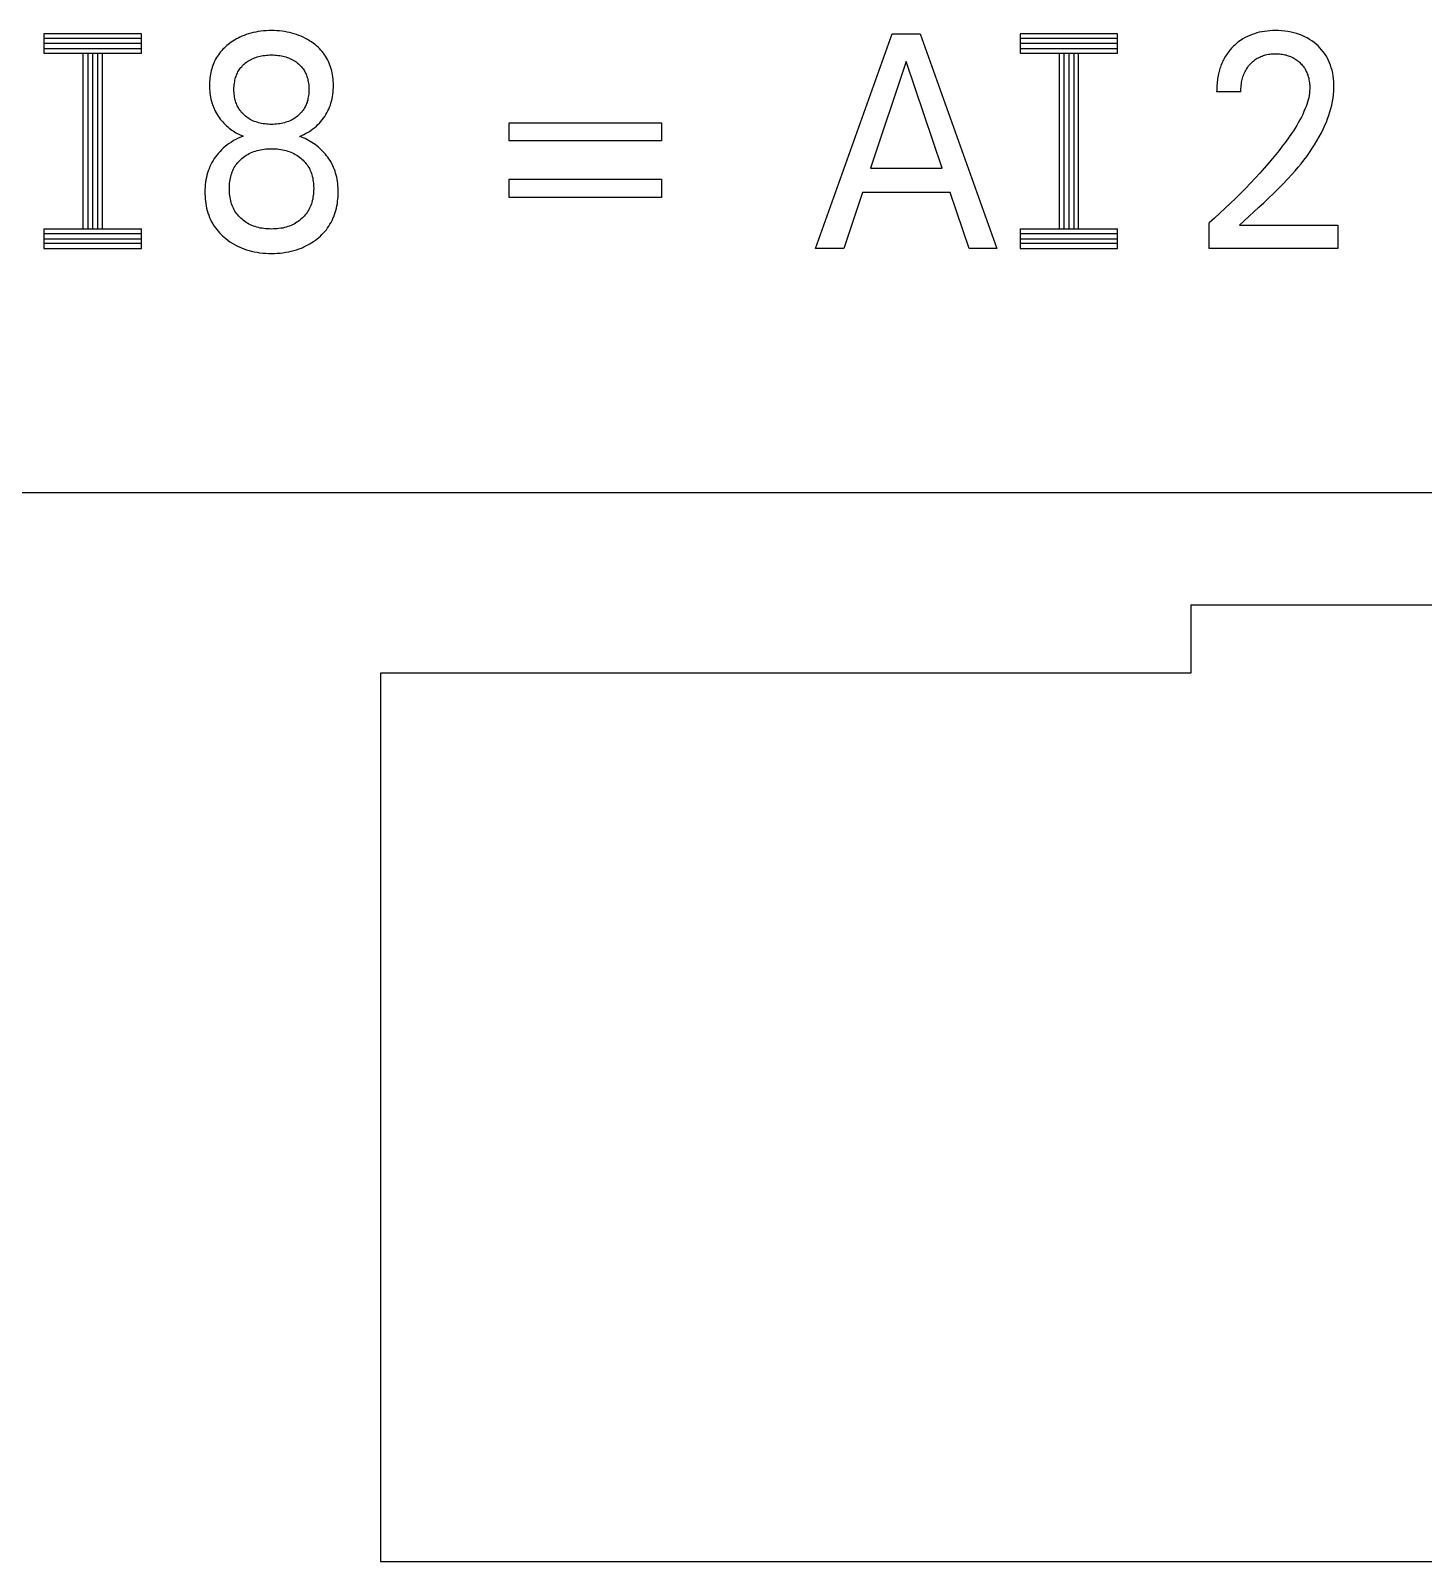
# Model space of a CAD drawing. Extents: x 0 to 420, y 0 to 297.
# Drawn here: x 179.76 to 194.03, y 220.22 to 235.91 of the extents above; entities that cross this region are included whole.
import ezdxf

# ---------------------------------------------------------------- set-up
doc = ezdxf.new("R2010")
doc.units = 0
doc.header["$LTSCALE"] = 23.1
doc.layers.add('10000_FRONT', color=7, linetype='CONTINUOUS')

msp = doc.modelspace()

# ---------------------------------------------------------------- linework, layer by layer
at = {"layer": '10000_FRONT', "color": 7, "linetype": 'CONTINUOUS'}
for p, q in [((179.898, 235.873), (179.898, 235.673)), ((180.898, 235.873), (179.898, 235.873)), ((180.898, 235.673), (180.898, 235.873)), ((181.996, 235.873), (181.972, 235.865)), ((182.02, 235.88), (181.996, 235.873)), ((182.044, 235.886), (182.02, 235.88)), ((182.069, 235.891), (182.044, 235.886)), ((182.095, 235.895), (182.069, 235.891)), ((182.122, 235.899), (182.095, 235.895)), ((182.149, 235.902), (182.122, 235.899)), ((182.176, 235.904), (182.149, 235.902)), ((182.203, 235.905), (182.176, 235.904)), ((182.23, 235.905), (182.203, 235.905)), ((182.257, 235.905), (182.23, 235.905)), ((182.284, 235.904), (182.257, 235.905)), ((182.311, 235.902), (182.284, 235.904)), ((182.338, 235.899), (182.311, 235.902)), ((182.364, 235.895), (182.338, 235.899)), ((182.391, 235.891), (182.364, 235.895)), ((182.416, 235.886), (182.391, 235.891)), ((182.44, 235.88), (182.416, 235.886)), ((182.464, 235.873), (182.44, 235.88)), ((182.488, 235.865), (182.464, 235.873)), ((187.802, 233.673), (188.588, 235.873)), ((188.588, 235.873), (188.875, 235.873)), ((188.875, 235.873), (189.661, 233.673)), ((189.898, 235.873), (189.898, 235.673)), ((190.898, 235.873), (189.898, 235.873)), ((190.898, 235.673), (190.898, 235.873)), ((192.299, 235.874), (192.275, 235.866)), ((192.324, 235.882), (192.299, 235.874)), ((192.348, 235.888), (192.324, 235.882)), ((192.376, 235.893), (192.348, 235.888)), ((192.403, 235.898), (192.376, 235.893)), ((192.43, 235.901), (192.403, 235.898)), ((192.458, 235.904), (192.43, 235.901)), ((192.486, 235.905), (192.458, 235.904)), ((192.513, 235.905), (192.486, 235.905)), ((192.546, 235.905), (192.513, 235.905)), ((192.578, 235.903), (192.546, 235.905)), ((192.611, 235.9), (192.578, 235.903)), ((192.643, 235.896), (192.611, 235.9)), ((192.675, 235.89), (192.643, 235.896)), ((192.703, 235.883), (192.675, 235.89)), ((192.732, 235.875), (192.703, 235.883)), ((192.76, 235.866), (192.732, 235.875)), ((180.898, 235.823), (179.898, 235.823)), ((180.898, 235.773), (179.898, 235.773)), ((179.898, 235.723), (180.898, 235.723)), ((181.732, 235.715), (181.72, 235.701)), ((181.745, 235.727), (181.732, 235.715)), ((181.758, 235.74), (181.745, 235.727)), ((181.772, 235.752), (181.758, 235.74)), ((181.786, 235.763), (181.772, 235.752)), ((181.8, 235.774), (181.786, 235.763)), ((181.817, 235.787), (181.8, 235.774)), ((181.834, 235.798), (181.817, 235.787)), ((181.852, 235.809), (181.834, 235.798)), ((181.87, 235.82), (181.852, 235.809)), ((181.888, 235.829), (181.87, 235.82)), ((181.907, 235.839), (181.888, 235.829)), ((181.925, 235.847), (181.907, 235.839)), ((181.949, 235.857), (181.925, 235.847)), ((181.972, 235.865), (181.949, 235.857)), ((182.511, 235.857), (182.488, 235.865)), ((182.534, 235.847), (182.511, 235.857)), ((182.556, 235.837), (182.534, 235.847)), ((182.578, 235.826), (182.556, 235.837)), ((182.599, 235.815), (182.578, 235.826)), ((182.62, 235.802), (182.599, 235.815)), ((182.64, 235.789), (182.62, 235.802)), ((182.66, 235.774), (182.64, 235.789)), ((182.676, 235.762), (182.66, 235.774)), ((182.692, 235.749), (182.676, 235.762)), ((182.707, 235.735), (182.692, 235.749)), ((182.721, 235.721), (182.707, 235.735)), ((182.735, 235.706), (182.721, 235.721)), ((190.898, 235.823), (189.898, 235.823)), ((190.898, 235.773), (189.898, 235.773)), ((189.898, 235.723), (190.898, 235.723)), ((192.056, 235.715), (192.047, 235.704)), ((192.066, 235.725), (192.056, 235.715)), ((192.076, 235.736), (192.066, 235.725)), ((192.086, 235.746), (192.076, 235.736)), ((192.097, 235.757), (192.086, 235.746)), ((192.108, 235.767), (192.097, 235.757)), ((192.131, 235.786), (192.108, 235.767)), ((192.155, 235.803), (192.131, 235.786)), ((192.18, 235.82), (192.155, 235.803)), ((192.206, 235.835), (192.18, 235.82)), ((192.229, 235.846), (192.206, 235.835)), ((192.252, 235.857), (192.229, 235.846)), ((192.275, 235.866), (192.252, 235.857)), ((192.787, 235.855), (192.76, 235.866)), ((192.814, 235.843), (192.787, 235.855)), ((192.839, 235.83), (192.814, 235.843)), ((192.864, 235.816), (192.839, 235.83)), ((192.888, 235.8), (192.864, 235.816)), ((192.911, 235.783), (192.888, 235.8)), ((192.933, 235.765), (192.911, 235.783)), ((192.952, 235.748), (192.933, 235.765)), ((192.97, 235.729), (192.952, 235.748)), ((192.988, 235.71), (192.97, 235.729)), ((179.898, 235.673), (180.898, 235.673)), ((180.298, 235.673), (180.298, 233.873)), ((180.348, 235.673), (180.348, 233.873)), ((180.398, 235.673), (180.398, 233.873)), ((180.448, 235.673), (180.448, 233.873)), ((180.498, 233.873), (180.498, 235.673)), ((181.635, 235.565), (181.629, 235.549)), ((181.642, 235.582), (181.635, 235.565)), ((181.65, 235.598), (181.642, 235.582)), ((181.658, 235.614), (181.65, 235.598)), ((181.667, 235.629), (181.658, 235.614)), ((181.676, 235.644), (181.667, 235.629)), ((181.686, 235.659), (181.676, 235.644)), ((181.697, 235.673), (181.686, 235.659)), ((181.708, 235.687), (181.697, 235.673)), ((181.72, 235.701), (181.708, 235.687)), ((181.934, 235.547), (181.944, 235.557)), ((181.944, 235.557), (181.955, 235.566)), ((181.955, 235.566), (181.965, 235.575)), ((181.965, 235.575), (181.977, 235.584)), ((181.977, 235.584), (181.989, 235.592)), ((181.989, 235.592), (182.002, 235.6)), ((182.002, 235.6), (182.014, 235.607)), ((182.014, 235.607), (182.027, 235.614)), ((182.027, 235.614), (182.041, 235.62)), ((182.041, 235.62), (182.055, 235.626)), ((182.055, 235.626), (182.069, 235.631)), ((182.069, 235.631), (182.084, 235.636)), ((182.084, 235.636), (182.099, 235.64)), ((182.099, 235.64), (182.114, 235.644)), ((182.114, 235.644), (182.129, 235.647)), ((182.129, 235.647), (182.145, 235.65)), ((182.145, 235.65), (182.162, 235.652)), ((182.162, 235.652), (182.179, 235.654)), ((182.179, 235.654), (182.196, 235.655)), ((182.196, 235.655), (182.213, 235.656)), ((182.213, 235.656), (182.23, 235.656)), ((182.23, 235.656), (182.247, 235.656)), ((182.247, 235.656), (182.264, 235.655)), ((182.264, 235.655), (182.281, 235.654)), ((182.281, 235.654), (182.298, 235.652)), ((182.298, 235.652), (182.314, 235.65)), ((182.314, 235.65), (182.331, 235.647)), ((182.331, 235.647), (182.346, 235.644)), ((182.346, 235.644), (182.361, 235.64)), ((182.361, 235.64), (182.376, 235.636)), ((182.376, 235.636), (182.391, 235.631)), ((182.391, 235.631), (182.405, 235.626)), ((182.405, 235.626), (182.419, 235.62)), ((182.419, 235.62), (182.432, 235.614)), ((182.432, 235.614), (182.446, 235.607)), ((182.446, 235.607), (182.458, 235.6)), ((182.458, 235.6), (182.471, 235.592)), ((182.471, 235.592), (182.483, 235.584)), ((182.483, 235.584), (182.494, 235.575)), ((182.494, 235.575), (182.496, 235.573)), ((182.496, 235.573), (182.507, 235.565)), ((182.507, 235.565), (182.517, 235.555)), ((182.517, 235.555), (182.527, 235.546)), ((182.749, 235.691), (182.735, 235.706)), ((182.762, 235.675), (182.749, 235.691)), ((182.774, 235.659), (182.762, 235.675)), ((182.785, 235.642), (182.774, 235.659)), ((182.795, 235.625), (182.785, 235.642)), ((182.805, 235.608), (182.795, 235.625)), ((182.814, 235.59), (182.805, 235.608)), ((182.822, 235.572), (182.814, 235.59)), ((182.829, 235.553), (182.822, 235.572)), ((188.733, 235.589), (188.367, 234.496)), ((189.101, 234.496), (188.733, 235.589)), ((189.898, 235.673), (190.898, 235.673)), ((190.298, 235.673), (190.298, 233.873)), ((190.348, 235.673), (190.348, 233.873)), ((190.398, 235.673), (190.398, 233.873)), ((190.448, 235.673), (190.448, 233.873)), ((190.498, 233.873), (190.498, 235.673)), ((191.96, 235.557), (191.955, 235.544)), ((191.966, 235.57), (191.96, 235.557)), ((191.971, 235.582), (191.966, 235.57)), ((191.977, 235.595), (191.971, 235.582)), ((191.983, 235.607), (191.977, 235.595)), ((191.99, 235.62), (191.983, 235.607)), ((191.997, 235.632), (191.99, 235.62)), ((192.004, 235.645), (191.997, 235.632)), ((192.012, 235.657), (192.004, 235.645)), ((192.02, 235.669), (192.012, 235.657)), ((192.029, 235.681), (192.02, 235.669)), ((192.038, 235.692), (192.029, 235.681)), ((192.047, 235.704), (192.038, 235.692)), ((192.249, 235.554), (192.258, 235.564)), ((192.258, 235.564), (192.267, 235.573)), ((192.267, 235.573), (192.276, 235.583)), ((192.276, 235.583), (192.286, 235.591)), ((192.286, 235.591), (192.297, 235.6)), ((192.297, 235.6), (192.307, 235.608)), ((192.307, 235.608), (192.318, 235.615)), ((192.318, 235.615), (192.329, 235.622)), ((192.329, 235.622), (192.341, 235.628)), ((192.341, 235.628), (192.353, 235.634)), ((192.353, 235.634), (192.365, 235.64)), ((192.365, 235.64), (192.377, 235.645)), ((192.377, 235.645), (192.389, 235.649)), ((192.389, 235.649), (192.402, 235.653)), ((192.402, 235.653), (192.414, 235.657)), ((192.414, 235.657), (192.428, 235.66)), ((192.428, 235.66), (192.442, 235.663)), ((192.442, 235.663), (192.456, 235.665)), ((192.456, 235.665), (192.471, 235.666)), ((192.471, 235.666), (192.485, 235.667)), ((192.485, 235.667), (192.499, 235.668)), ((192.499, 235.668), (192.513, 235.668)), ((192.513, 235.668), (192.527, 235.668)), ((192.527, 235.668), (192.541, 235.668)), ((192.541, 235.668), (192.555, 235.667)), ((192.555, 235.667), (192.569, 235.665)), ((192.569, 235.665), (192.583, 235.664)), ((192.583, 235.664), (192.596, 235.661)), ((192.596, 235.661), (192.61, 235.659)), ((192.61, 235.659), (192.622, 235.656)), ((192.622, 235.656), (192.634, 235.652)), ((192.634, 235.652), (192.646, 235.648)), ((192.646, 235.648), (192.658, 235.644)), ((192.658, 235.644), (192.67, 235.64)), ((192.67, 235.64), (192.682, 235.634)), ((192.682, 235.634), (192.693, 235.629)), ((192.693, 235.629), (192.704, 235.623)), ((192.704, 235.623), (192.714, 235.617)), ((192.714, 235.617), (192.725, 235.61)), ((192.725, 235.61), (192.735, 235.603)), ((192.735, 235.603), (192.744, 235.596)), ((192.744, 235.596), (192.754, 235.588)), ((192.754, 235.588), (192.763, 235.58)), ((192.763, 235.58), (192.772, 235.57)), ((192.772, 235.57), (192.782, 235.561)), ((192.782, 235.561), (192.79, 235.551)), ((193.004, 235.689), (192.988, 235.71)), ((193.019, 235.668), (193.004, 235.689)), ((193.034, 235.647), (193.019, 235.668)), ((193.047, 235.623), (193.034, 235.647)), ((193.059, 235.6), (193.047, 235.623)), ((193.069, 235.575), (193.059, 235.6)), ((193.079, 235.55), (193.069, 235.575)), ((181.597, 235.402), (181.596, 235.383)), ((181.599, 235.421), (181.597, 235.402)), ((181.602, 235.44), (181.599, 235.421)), ((181.605, 235.459), (181.602, 235.44)), ((181.608, 235.478), (181.605, 235.459)), ((181.613, 235.497), (181.608, 235.478)), ((181.618, 235.515), (181.613, 235.497)), ((181.623, 235.532), (181.618, 235.515)), ((181.629, 235.549), (181.623, 235.532)), ((181.856, 235.397), (181.859, 235.413)), ((181.859, 235.413), (181.863, 235.425)), ((181.863, 235.425), (181.867, 235.436)), ((181.867, 235.436), (181.871, 235.448)), ((181.871, 235.448), (181.876, 235.46)), ((181.876, 235.46), (181.881, 235.471)), ((181.881, 235.471), (181.886, 235.482)), ((181.886, 235.482), (181.893, 235.493)), ((181.893, 235.493), (181.899, 235.503)), ((181.899, 235.503), (181.907, 235.515)), ((181.907, 235.515), (181.916, 235.526)), ((181.916, 235.526), (181.925, 235.536)), ((181.925, 235.536), (181.934, 235.547)), ((182.527, 235.546), (182.536, 235.536)), ((182.536, 235.536), (182.545, 235.525)), ((182.545, 235.525), (182.553, 235.514)), ((182.553, 235.514), (182.561, 235.503)), ((182.561, 235.503), (182.567, 235.493)), ((182.567, 235.493), (182.573, 235.482)), ((182.573, 235.482), (182.579, 235.471)), ((182.579, 235.471), (182.584, 235.46)), ((182.584, 235.46), (182.589, 235.448)), ((182.589, 235.448), (182.593, 235.436)), ((182.593, 235.436), (182.597, 235.425)), ((182.597, 235.425), (182.601, 235.413)), ((182.601, 235.413), (182.604, 235.397)), ((182.836, 235.534), (182.829, 235.553)), ((182.842, 235.515), (182.836, 235.534)), ((182.848, 235.494), (182.842, 235.515)), ((182.852, 235.473), (182.848, 235.494)), ((182.856, 235.452), (182.852, 235.473)), ((182.859, 235.431), (182.856, 235.452)), ((182.862, 235.409), (182.859, 235.431)), ((182.863, 235.387), (182.862, 235.409)), ((191.922, 235.413), (191.92, 235.397)), ((191.925, 235.43), (191.922, 235.413)), ((191.928, 235.447), (191.925, 235.43)), ((191.932, 235.464), (191.928, 235.447)), ((191.935, 235.477), (191.932, 235.464)), ((191.939, 235.491), (191.935, 235.477)), ((191.942, 235.504), (191.939, 235.491)), ((191.946, 235.517), (191.942, 235.504)), ((191.951, 235.531), (191.946, 235.517)), ((191.955, 235.544), (191.951, 235.531)), ((192.172, 235.391), (192.175, 235.405)), ((192.175, 235.405), (192.178, 235.419)), ((192.178, 235.419), (192.182, 235.433)), ((192.182, 235.433), (192.187, 235.446)), ((192.187, 235.446), (192.192, 235.46)), ((192.192, 235.46), (192.198, 235.473)), ((192.198, 235.473), (192.204, 235.486)), ((192.204, 235.486), (192.21, 235.498)), ((192.21, 235.498), (192.217, 235.51)), ((192.217, 235.51), (192.224, 235.521)), ((192.224, 235.521), (192.232, 235.532)), ((192.232, 235.532), (192.24, 235.543)), ((192.24, 235.543), (192.249, 235.554)), ((192.79, 235.551), (192.798, 235.54)), ((192.798, 235.54), (192.806, 235.53)), ((192.806, 235.53), (192.814, 235.519)), ((192.814, 235.519), (192.82, 235.507)), ((192.82, 235.507), (192.826, 235.497)), ((192.826, 235.497), (192.831, 235.486)), ((192.831, 235.486), (192.836, 235.475)), ((192.836, 235.475), (192.841, 235.464)), ((192.841, 235.464), (192.845, 235.452)), ((192.845, 235.452), (192.848, 235.441)), ((192.848, 235.441), (192.852, 235.429)), ((192.852, 235.429), (192.855, 235.417)), ((192.855, 235.417), (192.858, 235.402)), ((192.858, 235.402), (192.861, 235.387)), ((193.087, 235.525), (193.079, 235.55)), ((193.094, 235.499), (193.087, 235.525)), ((193.101, 235.47), (193.094, 235.499)), ((193.106, 235.441), (193.101, 235.47)), ((193.11, 235.411), (193.106, 235.441)), ((193.113, 235.382), (193.11, 235.411)), ((181.596, 235.383), (181.595, 235.363)), ((181.595, 235.363), (181.595, 235.344)), ((181.595, 235.344), (181.595, 235.324)), ((181.595, 235.324), (181.596, 235.304)), ((181.596, 235.304), (181.598, 235.284)), ((181.598, 235.284), (181.6, 235.264)), ((181.6, 235.264), (181.602, 235.244)), ((181.602, 235.244), (181.606, 235.224)), ((181.846, 235.319), (181.847, 235.335)), ((181.846, 235.304), (181.846, 235.319)), ((181.846, 235.288), (181.846, 235.304)), ((181.847, 235.272), (181.846, 235.288)), ((181.847, 235.335), (181.848, 235.351)), ((181.848, 235.256), (181.847, 235.272)), ((181.848, 235.351), (181.85, 235.366)), ((181.85, 235.24), (181.848, 235.256)), ((181.85, 235.366), (181.853, 235.382)), ((181.853, 235.382), (181.856, 235.397)), ((182.604, 235.397), (182.607, 235.382)), ((182.607, 235.382), (182.61, 235.366)), ((182.61, 235.366), (182.612, 235.351)), ((182.612, 235.256), (182.61, 235.24)), ((182.612, 235.351), (182.613, 235.335)), ((182.613, 235.272), (182.612, 235.256)), ((182.613, 235.335), (182.614, 235.319)), ((182.614, 235.288), (182.613, 235.272)), ((182.614, 235.319), (182.614, 235.304)), ((182.614, 235.304), (182.614, 235.288)), ((182.855, 235.229), (182.859, 235.252)), ((182.859, 235.252), (182.861, 235.275)), ((182.861, 235.275), (182.863, 235.298)), ((182.864, 235.366), (182.863, 235.387)), ((182.863, 235.298), (182.864, 235.321)), ((182.865, 235.344), (182.864, 235.366)), ((182.864, 235.321), (182.865, 235.344)), ((191.913, 235.295), (191.912, 235.279)), ((192.161, 235.279), (191.912, 235.279)), ((191.914, 235.329), (191.913, 235.312)), ((191.913, 235.312), (191.913, 235.295)), ((191.915, 235.346), (191.914, 235.329)), ((191.916, 235.363), (191.915, 235.346)), ((191.918, 235.38), (191.916, 235.363)), ((191.92, 235.397), (191.918, 235.38)), ((192.161, 235.311), (192.163, 235.327)), ((192.161, 235.295), (192.161, 235.311)), ((192.161, 235.279), (192.161, 235.295)), ((192.163, 235.327), (192.164, 235.343)), ((192.164, 235.343), (192.166, 235.359)), ((192.166, 235.359), (192.168, 235.375)), ((192.168, 235.375), (192.172, 235.391)), ((192.863, 235.263), (192.859, 235.24)), ((192.861, 235.387), (192.863, 235.372)), ((192.863, 235.372), (192.865, 235.356)), ((192.865, 235.287), (192.863, 235.263)), ((192.865, 235.356), (192.866, 235.341)), ((192.866, 235.31), (192.865, 235.287)), ((192.866, 235.341), (192.866, 235.325)), ((192.866, 235.325), (192.866, 235.31)), ((193.106, 235.214), (193.11, 235.25)), ((193.11, 235.25), (193.113, 235.286)), ((193.114, 235.352), (193.113, 235.382)), ((193.113, 235.286), (193.114, 235.322)), ((193.114, 235.322), (193.114, 235.352)), ((181.606, 235.224), (181.61, 235.204)), ((181.61, 235.204), (181.615, 235.184)), ((181.615, 235.184), (181.62, 235.166)), ((181.62, 235.166), (181.625, 235.148)), ((181.625, 235.148), (181.632, 235.131)), ((181.632, 235.131), (181.639, 235.113)), ((181.639, 235.113), (181.646, 235.096)), ((181.646, 235.096), (181.654, 235.079)), ((181.852, 235.224), (181.85, 235.24)), ((181.855, 235.209), (181.852, 235.224)), ((181.859, 235.193), (181.855, 235.209)), ((181.863, 235.181), (181.859, 235.193)), ((181.866, 235.169), (181.863, 235.181)), ((181.871, 235.158), (181.866, 235.169)), ((181.875, 235.146), (181.871, 235.158)), ((181.88, 235.135), (181.875, 235.146)), ((181.886, 235.123), (181.88, 235.135)), ((181.892, 235.113), (181.886, 235.123)), ((181.898, 235.102), (181.892, 235.113)), ((181.906, 235.09), (181.898, 235.102)), ((181.915, 235.079), (181.906, 235.09)), ((182.553, 235.09), (182.545, 235.079)), ((182.561, 235.102), (182.553, 235.09)), ((182.568, 235.113), (182.561, 235.102)), ((182.574, 235.123), (182.568, 235.113)), ((182.579, 235.135), (182.574, 235.123)), ((182.585, 235.146), (182.579, 235.135)), ((182.589, 235.158), (182.585, 235.146)), ((182.594, 235.169), (182.589, 235.158)), ((182.597, 235.181), (182.594, 235.169)), ((182.601, 235.193), (182.597, 235.181)), ((182.604, 235.209), (182.601, 235.193)), ((182.607, 235.224), (182.604, 235.209)), ((182.61, 235.24), (182.607, 235.224)), ((182.808, 235.083), (182.817, 235.102)), ((182.817, 235.102), (182.825, 235.122)), ((182.825, 235.122), (182.833, 235.142)), ((182.833, 235.142), (182.839, 235.163)), ((182.839, 235.163), (182.845, 235.184)), ((182.845, 235.184), (182.851, 235.206)), ((182.851, 235.206), (182.855, 235.229)), ((192.82, 235.106), (192.807, 235.076)), ((192.828, 235.128), (192.82, 235.106)), ((192.836, 235.15), (192.828, 235.128)), ((192.843, 235.172), (192.836, 235.15)), ((192.849, 235.195), (192.843, 235.172)), ((192.855, 235.217), (192.849, 235.195)), ((192.859, 235.24), (192.855, 235.217)), ((193.073, 235.072), (193.083, 235.108)), ((193.083, 235.108), (193.092, 235.143)), ((193.092, 235.143), (193.099, 235.178)), ((193.099, 235.178), (193.106, 235.214)), ((181.654, 235.079), (181.663, 235.062)), ((181.663, 235.062), (181.673, 235.046)), ((181.673, 235.046), (181.683, 235.03)), ((181.683, 235.03), (181.694, 235.014)), ((181.694, 235.014), (181.705, 234.999)), ((181.705, 234.999), (181.717, 234.984)), ((181.717, 234.984), (181.73, 234.97)), ((181.73, 234.97), (181.743, 234.956)), ((181.743, 234.956), (181.756, 234.942)), ((181.756, 234.942), (181.77, 234.929)), ((181.77, 234.929), (181.783, 234.918)), ((181.924, 235.068), (181.915, 235.079)), ((181.933, 235.058), (181.924, 235.068)), ((181.943, 235.048), (181.933, 235.058)), ((181.953, 235.038), (181.943, 235.048)), ((181.964, 235.029), (181.953, 235.038)), ((181.976, 235.02), (181.964, 235.029)), ((181.988, 235.011), (181.976, 235.02)), ((182, 235.003), (181.988, 235.011)), ((182.013, 234.996), (182, 235.003)), ((182.026, 234.989), (182.013, 234.996)), ((182.039, 234.982), (182.026, 234.989)), ((182.054, 234.976), (182.039, 234.982)), ((182.068, 234.971), (182.054, 234.976)), ((182.083, 234.966), (182.068, 234.971)), ((182.098, 234.961), (182.083, 234.966)), ((182.113, 234.958), (182.098, 234.961)), ((182.128, 234.954), (182.113, 234.958)), ((182.145, 234.951), (182.128, 234.954)), ((182.162, 234.949), (182.145, 234.951)), ((182.179, 234.947), (182.162, 234.949)), ((182.196, 234.946), (182.179, 234.947)), ((182.213, 234.945), (182.196, 234.946)), ((182.23, 234.945), (182.213, 234.945)), ((182.247, 234.945), (182.23, 234.945)), ((182.264, 234.946), (182.247, 234.945)), ((182.281, 234.947), (182.264, 234.946)), ((182.298, 234.949), (182.281, 234.947)), ((182.315, 234.951), (182.298, 234.949)), ((182.332, 234.954), (182.315, 234.951)), ((182.347, 234.958), (182.332, 234.954)), ((182.362, 234.961), (182.347, 234.958)), ((182.377, 234.966), (182.362, 234.961)), ((182.392, 234.971), (182.377, 234.966)), ((182.406, 234.976), (182.392, 234.971)), ((182.42, 234.982), (182.406, 234.976)), ((182.434, 234.989), (182.42, 234.982)), ((182.447, 234.996), (182.434, 234.989)), ((182.46, 235.003), (182.447, 234.996)), ((182.472, 235.011), (182.46, 235.003)), ((182.484, 235.02), (182.472, 235.011)), ((182.496, 235.029), (182.484, 235.02)), ((182.506, 235.038), (182.496, 235.029)), ((182.517, 235.048), (182.506, 235.038)), ((182.527, 235.058), (182.517, 235.048)), ((182.536, 235.068), (182.527, 235.058)), ((182.545, 235.079), (182.536, 235.068)), ((182.673, 234.913), (182.69, 234.928)), ((182.69, 234.928), (182.706, 234.943)), ((182.706, 234.943), (182.721, 234.958)), ((182.721, 234.958), (182.736, 234.974)), ((182.736, 234.974), (182.749, 234.991)), ((182.749, 234.991), (182.763, 235.009)), ((182.763, 235.009), (182.775, 235.026)), ((182.775, 235.026), (182.787, 235.045)), ((182.787, 235.045), (182.798, 235.063)), ((182.798, 235.063), (182.808, 235.083)), ((184.666, 234.775), (184.666, 234.962)), ((184.666, 234.962), (186.226, 234.962)), ((186.226, 234.962), (186.226, 234.775)), ((192.733, 234.934), (192.716, 234.907)), ((192.749, 234.962), (192.733, 234.934)), ((192.765, 234.99), (192.749, 234.962)), ((192.78, 235.018), (192.765, 234.99)), ((192.794, 235.047), (192.78, 235.018)), ((192.807, 235.076), (192.794, 235.047)), ((193.007, 234.902), (193.022, 234.936)), ((193.022, 234.936), (193.036, 234.969)), ((193.036, 234.969), (193.049, 235.003)), ((193.049, 235.003), (193.062, 235.038)), ((193.062, 235.038), (193.073, 235.072)), ((181.783, 234.918), (181.796, 234.907)), ((181.796, 234.907), (181.81, 234.897)), ((181.81, 234.897), (181.823, 234.886)), ((181.842, 234.778), (181.82, 234.764)), ((181.823, 234.886), (181.837, 234.877)), ((181.837, 234.877), (181.851, 234.868)), ((181.866, 234.79), (181.842, 234.778)), ((181.851, 234.868), (181.866, 234.859)), ((181.866, 234.859), (181.88, 234.851)), ((181.89, 234.802), (181.866, 234.79)), ((181.88, 234.851), (181.895, 234.843)), ((181.915, 234.813), (181.89, 234.802)), ((181.895, 234.843), (181.91, 234.836)), ((181.91, 234.836), (181.926, 234.83)), ((181.941, 234.823), (181.915, 234.813)), ((181.926, 234.83), (181.941, 234.823)), ((182.519, 234.822), (182.54, 234.83)), ((182.538, 234.815), (182.519, 234.822)), ((182.556, 234.807), (182.538, 234.815)), ((182.54, 234.83), (182.56, 234.84)), ((182.574, 234.799), (182.556, 234.807)), ((182.56, 234.84), (182.58, 234.85)), ((182.592, 234.79), (182.574, 234.799)), ((182.58, 234.85), (182.599, 234.861)), ((182.61, 234.781), (182.592, 234.79)), ((182.599, 234.861), (182.618, 234.873)), ((182.627, 234.771), (182.61, 234.781)), ((182.618, 234.873), (182.637, 234.886)), ((182.637, 234.886), (182.655, 234.899)), ((182.655, 234.899), (182.673, 234.913)), ((186.226, 234.775), (184.666, 234.775)), ((192.65, 234.808), (192.618, 234.764)), ((192.68, 234.853), (192.65, 234.808)), ((192.698, 234.88), (192.68, 234.853)), ((192.716, 234.907), (192.698, 234.88)), ((192.915, 234.735), (192.94, 234.776)), ((192.94, 234.776), (192.963, 234.817)), ((192.963, 234.817), (192.986, 234.859)), ((192.986, 234.859), (193.007, 234.902)), ((181.672, 234.632), (181.658, 234.613)), ((181.687, 234.65), (181.672, 234.632)), ((181.703, 234.667), (181.687, 234.65)), ((181.719, 234.684), (181.703, 234.667)), ((181.736, 234.7), (181.719, 234.684)), ((181.756, 234.717), (181.736, 234.7)), ((181.776, 234.734), (181.756, 234.717)), ((181.797, 234.749), (181.776, 234.734)), ((181.82, 234.764), (181.797, 234.749)), ((181.945, 234.609), (181.958, 234.619)), ((181.958, 234.619), (181.972, 234.628)), ((181.972, 234.628), (181.987, 234.637)), ((181.987, 234.637), (182.001, 234.645)), ((182.001, 234.645), (182.016, 234.653)), ((182.016, 234.653), (182.032, 234.66)), ((182.032, 234.66), (182.049, 234.666)), ((182.049, 234.666), (182.065, 234.672)), ((182.065, 234.672), (182.082, 234.677)), ((182.082, 234.677), (182.099, 234.681)), ((182.099, 234.681), (182.116, 234.685)), ((182.116, 234.685), (182.135, 234.688)), ((182.135, 234.688), (182.154, 234.691)), ((182.154, 234.691), (182.173, 234.693)), ((182.173, 234.693), (182.192, 234.694)), ((182.192, 234.694), (182.211, 234.695)), ((182.211, 234.695), (182.23, 234.695)), ((182.23, 234.695), (182.249, 234.695)), ((182.249, 234.695), (182.268, 234.694)), ((182.268, 234.694), (182.288, 234.693)), ((182.288, 234.693), (182.307, 234.691)), ((182.307, 234.691), (182.326, 234.688)), ((182.326, 234.688), (182.345, 234.685)), ((182.345, 234.685), (182.362, 234.681)), ((182.362, 234.681), (182.379, 234.677)), ((182.379, 234.677), (182.396, 234.672)), ((182.396, 234.672), (182.412, 234.666)), ((182.412, 234.666), (182.428, 234.66)), ((182.428, 234.66), (182.445, 234.653)), ((182.445, 234.653), (182.46, 234.645)), ((182.46, 234.645), (182.474, 234.637)), ((182.474, 234.637), (182.489, 234.628)), ((182.489, 234.628), (182.503, 234.619)), ((182.503, 234.619), (182.516, 234.609)), ((182.644, 234.76), (182.627, 234.771)), ((182.661, 234.749), (182.644, 234.76)), ((182.678, 234.737), (182.661, 234.749)), ((182.694, 234.725), (182.678, 234.737)), ((182.71, 234.712), (182.694, 234.725)), ((182.725, 234.699), (182.71, 234.712)), ((182.74, 234.685), (182.725, 234.699)), ((182.754, 234.67), (182.74, 234.685)), ((182.768, 234.655), (182.754, 234.67)), ((182.782, 234.64), (182.768, 234.655)), ((182.795, 234.624), (182.782, 234.64)), ((182.807, 234.608), (182.795, 234.624)), ((192.518, 234.635), (192.483, 234.594)), ((192.552, 234.678), (192.518, 234.635)), ((192.585, 234.721), (192.552, 234.678)), ((192.618, 234.764), (192.585, 234.721)), ((192.806, 234.579), (192.835, 234.617)), ((192.835, 234.617), (192.863, 234.656)), ((192.863, 234.656), (192.889, 234.695)), ((192.889, 234.695), (192.915, 234.735)), ((181.582, 234.469), (181.575, 234.447)), ((181.59, 234.491), (181.582, 234.469)), ((181.599, 234.513), (181.59, 234.491)), ((181.609, 234.534), (181.599, 234.513)), ((181.62, 234.554), (181.609, 234.534)), ((181.631, 234.574), (181.62, 234.554)), ((181.644, 234.594), (181.631, 234.574)), ((181.658, 234.613), (181.644, 234.594)), ((181.823, 234.443), (181.828, 234.458)), ((181.828, 234.458), (181.835, 234.473)), ((181.835, 234.473), (181.842, 234.488)), ((181.842, 234.488), (181.849, 234.502)), ((181.849, 234.502), (181.858, 234.516)), ((181.858, 234.516), (181.866, 234.529)), ((181.866, 234.529), (181.876, 234.542)), ((181.876, 234.542), (181.886, 234.554)), ((181.886, 234.554), (181.897, 234.566)), ((181.897, 234.566), (181.908, 234.577)), ((181.908, 234.577), (181.919, 234.588)), ((181.919, 234.588), (181.931, 234.599)), ((181.931, 234.599), (181.945, 234.609)), ((182.516, 234.609), (182.53, 234.599)), ((182.53, 234.599), (182.542, 234.588)), ((182.542, 234.588), (182.553, 234.578)), ((182.553, 234.578), (182.564, 234.566)), ((182.564, 234.566), (182.575, 234.555)), ((182.575, 234.555), (182.585, 234.542)), ((182.585, 234.542), (182.595, 234.53)), ((182.595, 234.53), (182.604, 234.517)), ((182.604, 234.517), (182.611, 234.504)), ((182.611, 234.504), (182.618, 234.492)), ((182.618, 234.492), (182.624, 234.479)), ((182.624, 234.479), (182.63, 234.467)), ((182.63, 234.467), (182.635, 234.453)), ((182.819, 234.591), (182.807, 234.608)), ((182.83, 234.574), (182.819, 234.591)), ((182.84, 234.556), (182.83, 234.574)), ((182.85, 234.538), (182.84, 234.556)), ((182.858, 234.52), (182.85, 234.538)), ((182.867, 234.502), (182.858, 234.52)), ((182.874, 234.483), (182.867, 234.502)), ((182.881, 234.464), (182.874, 234.483)), ((182.887, 234.444), (182.881, 234.464)), ((188.367, 234.496), (189.101, 234.496)), ((192.402, 234.498), (192.355, 234.446)), ((192.448, 234.552), (192.402, 234.498)), ((192.483, 234.594), (192.448, 234.552)), ((192.684, 234.433), (192.716, 234.468)), ((192.716, 234.468), (192.746, 234.505)), ((192.746, 234.505), (192.777, 234.542)), ((192.777, 234.542), (192.806, 234.579)), ((181.549, 234.302), (181.548, 234.278)), ((181.551, 234.327), (181.549, 234.302)), ((181.554, 234.352), (181.551, 234.327)), ((181.558, 234.377), (181.554, 234.352)), ((181.563, 234.401), (181.558, 234.377)), ((181.569, 234.425), (181.563, 234.401)), ((181.575, 234.447), (181.569, 234.425)), ((181.799, 234.306), (181.8, 234.324)), ((181.799, 234.289), (181.799, 234.306)), ((181.8, 234.324), (181.801, 234.342)), ((181.801, 234.342), (181.803, 234.36)), ((181.803, 234.36), (181.806, 234.378)), ((181.806, 234.378), (181.809, 234.395)), ((181.809, 234.395), (181.813, 234.412)), ((181.813, 234.412), (181.818, 234.428)), ((181.818, 234.428), (181.823, 234.443)), ((182.635, 234.453), (182.64, 234.44)), ((182.64, 234.44), (182.644, 234.427)), ((182.644, 234.427), (182.648, 234.413)), ((182.648, 234.413), (182.652, 234.396)), ((182.652, 234.396), (182.655, 234.378)), ((182.655, 234.378), (182.658, 234.36)), ((182.658, 234.36), (182.66, 234.342)), ((182.66, 234.342), (182.662, 234.324)), ((182.662, 234.324), (182.662, 234.307)), ((182.662, 234.307), (182.663, 234.289)), ((182.893, 234.425), (182.887, 234.444)), ((182.898, 234.404), (182.893, 234.425)), ((182.902, 234.382), (182.898, 234.404)), ((182.906, 234.361), (182.902, 234.382)), ((182.909, 234.34), (182.906, 234.361)), ((182.911, 234.318), (182.909, 234.34)), ((182.912, 234.296), (182.911, 234.318)), ((184.666, 234.195), (184.666, 234.382)), ((184.666, 234.382), (186.226, 234.382)), ((186.226, 234.382), (186.226, 234.195)), ((192.258, 234.342), (192.208, 234.289)), ((192.307, 234.393), (192.258, 234.342)), ((192.355, 234.446), (192.307, 234.393)), ((192.542, 234.284), (192.59, 234.332)), ((192.59, 234.332), (192.638, 234.382)), ((192.638, 234.382), (192.684, 234.433)), ((181.548, 234.278), (181.548, 234.253)), ((181.548, 234.253), (181.548, 234.229)), ((181.548, 234.229), (181.549, 234.205)), ((181.549, 234.205), (181.551, 234.181)), ((181.551, 234.181), (181.553, 234.157)), ((181.553, 234.157), (181.556, 234.133)), ((181.799, 234.27), (181.799, 234.289)), ((181.8, 234.252), (181.799, 234.27)), ((181.801, 234.234), (181.8, 234.252)), ((181.803, 234.216), (181.801, 234.234)), ((181.806, 234.198), (181.803, 234.216)), ((181.809, 234.18), (181.806, 234.198)), ((181.813, 234.162), (181.809, 234.18)), ((181.817, 234.146), (181.813, 234.162)), ((181.822, 234.13), (181.817, 234.146)), ((182.644, 234.146), (182.639, 234.13)), ((182.648, 234.162), (182.644, 234.146)), ((182.652, 234.18), (182.648, 234.162)), ((182.655, 234.198), (182.652, 234.18)), ((182.658, 234.216), (182.655, 234.198)), ((182.66, 234.234), (182.658, 234.216)), ((182.662, 234.252), (182.66, 234.234)), ((182.663, 234.289), (182.662, 234.27)), ((182.662, 234.27), (182.662, 234.252)), ((182.905, 234.133), (182.908, 234.157)), ((182.908, 234.157), (182.911, 234.18)), ((182.911, 234.18), (182.912, 234.204)), ((182.913, 234.274), (182.912, 234.296)), ((182.912, 234.204), (182.913, 234.229)), ((182.914, 234.253), (182.913, 234.274)), ((182.913, 234.229), (182.914, 234.253)), ((186.226, 234.195), (184.666, 234.195)), ((188.283, 234.246), (188.093, 233.673)), ((189.183, 234.246), (188.283, 234.246)), ((189.376, 233.673), (189.183, 234.246)), ((192.106, 234.187), (192.053, 234.136)), ((192.157, 234.238), (192.106, 234.187)), ((192.208, 234.289), (192.157, 234.238)), ((192.394, 234.141), (192.444, 234.188)), ((192.444, 234.188), (192.493, 234.236)), ((192.493, 234.236), (192.542, 234.284)), ((181.556, 234.133), (181.561, 234.11)), ((181.561, 234.11), (181.566, 234.086)), ((181.566, 234.086), (181.571, 234.063)), ((181.571, 234.063), (181.579, 234.039)), ((181.579, 234.039), (181.587, 234.015)), ((181.587, 234.015), (181.596, 233.992)), ((181.596, 233.992), (181.606, 233.969)), ((181.828, 234.115), (181.822, 234.13)), ((181.834, 234.1), (181.828, 234.115)), ((181.841, 234.085), (181.834, 234.1)), ((181.848, 234.071), (181.841, 234.085)), ((181.856, 234.056), (181.848, 234.071)), ((181.865, 234.043), (181.856, 234.056)), ((181.874, 234.03), (181.865, 234.043)), ((181.884, 234.018), (181.874, 234.03)), ((181.895, 234.005), (181.884, 234.018)), ((181.905, 233.994), (181.895, 234.005)), ((181.917, 233.983), (181.905, 233.994)), ((182.555, 233.994), (182.543, 233.983)), ((182.566, 234.005), (182.555, 233.994)), ((182.576, 234.018), (182.566, 234.005)), ((182.586, 234.03), (182.576, 234.018)), ((182.595, 234.043), (182.586, 234.03)), ((182.604, 234.056), (182.595, 234.043)), ((182.612, 234.071), (182.604, 234.056)), ((182.62, 234.085), (182.612, 234.071)), ((182.627, 234.1), (182.62, 234.085)), ((182.633, 234.115), (182.627, 234.1)), ((182.639, 234.13), (182.633, 234.115)), ((182.86, 233.979), (182.869, 233.999)), ((182.869, 233.999), (182.876, 234.02)), ((182.876, 234.02), (182.883, 234.041)), ((182.883, 234.041), (182.89, 234.062)), ((182.89, 234.062), (182.896, 234.085)), ((182.896, 234.085), (182.901, 234.109)), ((182.901, 234.109), (182.905, 234.133)), ((191.945, 234.035), (191.89, 233.985)), ((191.999, 234.085), (191.945, 234.035)), ((192.053, 234.136), (191.999, 234.085)), ((192.195, 233.958), (192.294, 234.049)), ((192.294, 234.049), (192.344, 234.095)), ((192.344, 234.095), (192.394, 234.141)), ((179.898, 233.873), (179.898, 233.673)), ((179.898, 233.873), (180.898, 233.873)), ((180.898, 233.673), (180.898, 233.873)), ((181.606, 233.969), (181.617, 233.947)), ((181.617, 233.947), (181.63, 233.925)), ((181.63, 233.925), (181.643, 233.903)), ((181.643, 233.903), (181.655, 233.885)), ((181.655, 233.885), (181.669, 233.868)), ((181.669, 233.868), (181.683, 233.851)), ((181.683, 233.851), (181.697, 233.834)), ((181.697, 233.834), (181.713, 233.818)), ((181.929, 233.972), (181.917, 233.983)), ((181.932, 233.97), (181.929, 233.972)), ((181.944, 233.959), (181.932, 233.97)), ((181.958, 233.95), (181.944, 233.959)), ((181.971, 233.94), (181.958, 233.95)), ((181.985, 233.932), (181.971, 233.94)), ((181.999, 233.924), (181.985, 233.932)), ((182.014, 233.917), (181.999, 233.924)), ((182.03, 233.909), (182.014, 233.917)), ((182.047, 233.903), (182.03, 233.909)), ((182.063, 233.897), (182.047, 233.903)), ((182.08, 233.892), (182.063, 233.897)), ((182.097, 233.887), (182.08, 233.892)), ((182.114, 233.883), (182.097, 233.887)), ((182.133, 233.88), (182.114, 233.883)), ((182.153, 233.877), (182.133, 233.88)), ((182.172, 233.875), (182.153, 233.877)), ((182.191, 233.873), (182.172, 233.875)), ((182.211, 233.873), (182.191, 233.873)), ((182.23, 233.872), (182.211, 233.873)), ((182.249, 233.873), (182.23, 233.872)), ((182.269, 233.873), (182.249, 233.873)), ((182.288, 233.875), (182.269, 233.873)), ((182.307, 233.877), (182.288, 233.875)), ((182.326, 233.88), (182.307, 233.877)), ((182.345, 233.883), (182.326, 233.88)), ((182.363, 233.887), (182.345, 233.883)), ((182.38, 233.892), (182.363, 233.887)), ((182.397, 233.897), (182.38, 233.892)), ((182.413, 233.903), (182.397, 233.897)), ((182.43, 233.909), (182.413, 233.903)), ((182.446, 233.917), (182.43, 233.909)), ((182.461, 233.924), (182.446, 233.917)), ((182.476, 233.933), (182.461, 233.924)), ((182.49, 233.942), (182.476, 233.933)), ((182.504, 233.951), (182.49, 233.942)), ((182.518, 233.961), (182.504, 233.951)), ((182.531, 233.972), (182.518, 233.961)), ((182.543, 233.983), (182.531, 233.972)), ((182.747, 233.817), (182.763, 233.833)), ((182.763, 233.833), (182.778, 233.849)), ((182.778, 233.849), (182.792, 233.866)), ((182.792, 233.866), (182.805, 233.884)), ((182.805, 233.884), (182.818, 233.902)), ((182.818, 233.902), (182.829, 233.921)), ((182.829, 233.921), (182.84, 233.94)), ((182.84, 233.94), (182.851, 233.959)), ((182.851, 233.959), (182.86, 233.979)), ((189.898, 233.873), (189.898, 233.673)), ((189.898, 233.873), (190.898, 233.873)), ((190.898, 233.673), (190.898, 233.873)), ((191.89, 233.985), (191.834, 233.936)), ((191.834, 233.673), (191.834, 233.936)), ((192.146, 233.913), (192.195, 233.958)), ((192.146, 233.913), (193.154, 233.913)), ((193.154, 233.913), (193.154, 233.673)), ((180.898, 233.823), (179.898, 233.823)), ((179.898, 233.773), (180.898, 233.773)), ((180.898, 233.723), (179.898, 233.723)), ((181.713, 233.818), (181.729, 233.803)), ((181.729, 233.803), (181.745, 233.788)), ((181.745, 233.788), (181.762, 233.774)), ((181.762, 233.774), (181.783, 233.758)), ((181.783, 233.758), (181.805, 233.742)), ((181.805, 233.742), (181.827, 233.728)), ((181.827, 233.728), (181.85, 233.714)), ((181.85, 233.714), (181.874, 233.702)), ((181.874, 233.702), (181.898, 233.69)), ((181.898, 233.69), (181.923, 233.679)), ((181.923, 233.679), (181.948, 233.669)), ((182.512, 233.669), (182.538, 233.678)), ((182.538, 233.678), (182.55, 233.684)), ((182.55, 233.684), (182.563, 233.689)), ((182.563, 233.689), (182.583, 233.699)), ((182.583, 233.699), (182.603, 233.71)), ((182.603, 233.71), (182.623, 233.721)), ((182.623, 233.721), (182.642, 233.733)), ((182.642, 233.733), (182.661, 233.745)), ((182.661, 233.745), (182.68, 233.759)), ((182.68, 233.759), (182.698, 233.772)), ((182.698, 233.772), (182.715, 233.787)), ((182.715, 233.787), (182.731, 233.801)), ((182.731, 233.801), (182.747, 233.817)), ((190.898, 233.823), (189.898, 233.823)), ((189.898, 233.773), (190.898, 233.773)), ((190.898, 233.723), (189.898, 233.723)), ((179.898, 233.673), (180.898, 233.673)), ((181.948, 233.669), (181.974, 233.66)), ((181.974, 233.66), (182, 233.652)), ((182, 233.652), (182.027, 233.646)), ((182.027, 233.646), (182.054, 233.64)), ((182.054, 233.64), (182.083, 233.634)), ((182.083, 233.634), (182.112, 233.63)), ((182.112, 233.63), (182.141, 233.627)), ((182.141, 233.627), (182.171, 233.625)), ((182.171, 233.625), (182.2, 233.623)), ((182.2, 233.623), (182.23, 233.623)), ((182.23, 233.623), (182.26, 233.623)), ((182.26, 233.623), (182.289, 233.624)), ((182.289, 233.624), (182.319, 233.627)), ((182.319, 233.627), (182.348, 233.63)), ((182.348, 233.63), (182.378, 233.634)), ((182.378, 233.634), (182.407, 233.639)), ((182.407, 233.639), (182.433, 233.645)), ((182.433, 233.645), (182.46, 233.652)), ((182.46, 233.652), (182.486, 233.66)), ((182.486, 233.66), (182.512, 233.669)), ((188.093, 233.673), (187.802, 233.673)), ((189.661, 233.673), (189.376, 233.673)), ((189.898, 233.673), (190.898, 233.673)), ((193.154, 233.673), (191.834, 233.673)), ((137.798, 231.173), (207.298, 231.173)), ((191.648, 230.023), (191.648, 229.323)), ((191.648, 230.023), (195.648, 230.023)), ((183.348, 229.323), (183.348, 220.223)), ((191.648, 229.323), (183.348, 229.323)), ((183.348, 220.223), (203.948, 220.223))]:
    msp.add_line(p, q, dxfattribs=at)

doc.saveas('drawing.dxf')
